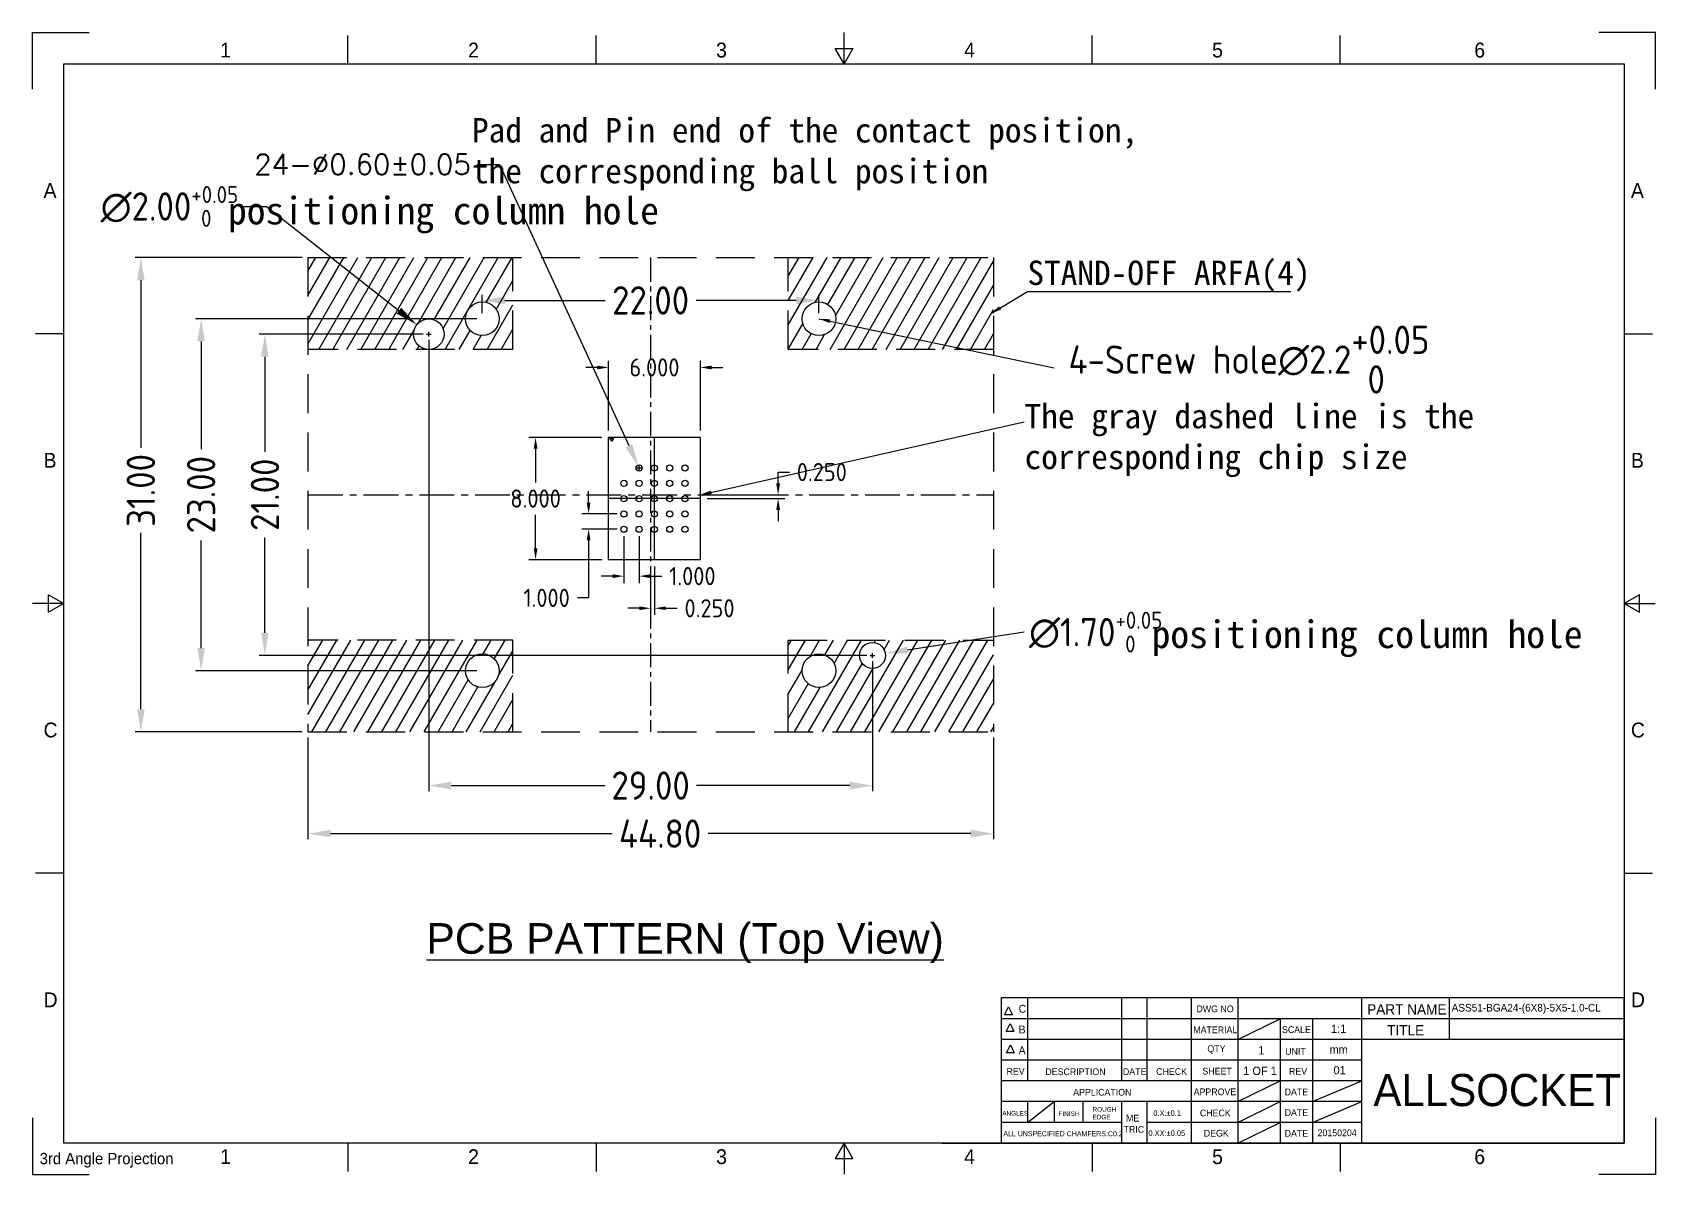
# Model space of a CAD drawing. Header units: millimetres. Extents: x 1517 to 1623, y -1290 to -1215.
import ezdxf

# ---------------------------------------------------------------- set-up
doc = ezdxf.new("R2010")
doc.units = ezdxf.units.MM
doc.header["$PDSIZE"] = -1
doc.linetypes.add('CENTER', pattern=[10.16, 6.35, -1.27, 1.27, -1.27])
doc.linetypes.add('HIDDEN', pattern=[1.905, 1.27, -0.635])
for name, color, linetype in [('DIM', 3, 'Continuous'), ('TuKuang', 7, 'Continuous'), ('翻蓋底座', 121, 'Continuous')]:
    doc.layers.add(name, color=color, linetype=linetype)
doc.styles.add('1', font='romans.shx', dxfattribs={"height": 2.5})
doc.styles.add('1111', font='isocp.shx', dxfattribs={"bigfont": 'gbcbig.shx'})
doc.styles.add('2', font='romans.shx', dxfattribs={"bigfont": 'bigfont.shx'})
doc.styles.add('GB', font='', dxfattribs={"height": 4})
doc.styles.get("Standard").update_dxf_attribs({"font": ''})
doc.styles.get('GB').set_extended_font_data('KaiTi_GB2312')
doc.styles.get('Standard').set_extended_font_data('SimSun')
doc.dimstyles.new('1111', dxfattribs={"dimtxt": 2.5, "dimasz": 0.2, "dimexe": 0.6, "dimexo": 0.6, "dimtad": 0, "dimdec": 3, "dimzin": 1, "dimdsep": 46, "dimtxsty": '1111', "dimcen": 0.2, "dimclrd": 97, "dimclre": 97, "dimclrt": 3, "dimazin": 0, "dimtfac": 1, "dimtdec": 3, "dimtofl": 0, "dimtmove": 0, "dimatfit": 3, "dimfxl": 1, "dimlwd": 5, "dimlwe": 5, "dimarcsym": 0})
doc.dimstyles.new('1111$0', dxfattribs={"dimtxt": 2.5, "dimasz": 2.5, "dimexe": 0.6, "dimexo": 0.6, "dimtad": 0, "dimdec": 3, "dimzin": 1, "dimdsep": 46, "dimtxsty": '1111', "dimcen": 0.2, "dimclrd": 97, "dimclre": 97, "dimclrt": 3, "dimazin": 0, "dimtfac": 1, "dimtdec": 3, "dimtofl": 0, "dimtmove": 0, "dimatfit": 3, "dimfxl": 1, "dimlwd": 5, "dimlwe": 5, "dimarcsym": 0})
doc.dimstyles.get("Standard").update_dxf_attribs({"dimtxt": 3.5, "dimasz": 3.5, "dimexe": 0.18, "dimexo": 0.0625, "dimgap": 0.09, "dimtad": 1, "dimdsep": 46, "dimtxsty": 'Standard', "dimcen": 0.09, "dimadec": 0, "dimazin": 0, "dimtol": 1, "dimtp": 0.01, "dimtm": 0.01, "dimtfac": 1, "dimtofl": 0, "dimtmove": 0, "dimatfit": 3, "dimfxl": 1, "dimtolj": 1, "dimarcsym": 0})

# ---------------------------------------------------------------- blocks, each defined once
blk = doc.blocks.new('asdf456')
at = {"color": 8}
for p, q in [((1449.22, 152.96), (1448.09, 154.93)), ((1448.09, 154.93), (1450.34, 154.93)), ((1450.34, 154.93), (1449.22, 152.96)), ((1348.08, 83.25), (1348.08, 85.49)), ((1348.08, 85.49), (1350.05, 84.37)), ((1550.36, 85.49), (1548.39, 84.37)), ((1550.36, 83.25), (1550.36, 85.49)), ((1350.05, 84.37), (1348.08, 83.25)), ((1548.39, 84.37), (1550.36, 83.25)), ((1449.22, 15.77), (1448.09, 13.81)), ((1450.34, 13.81), (1449.22, 15.77)), ((1448.09, 13.81), (1450.34, 13.81))]:
    blk.add_line(p, q, dxfattribs=at)
at = {"layer": 'TuKuang', "color": 8}
for p, q in [((1449.22, 152.96), (1449.22, 156.94)), ((1386.16, 152.96), (1386.16, 156.57)), ((1417.69, 152.96), (1417.69, 156.57)), ((1480.75, 152.96), (1480.75, 156.57)), ((1512.28, 152.96), (1512.28, 156.57)), ((1350.05, 15.77), (1350.05, 152.96)), ((1350.05, 152.96), (1548.39, 152.96)), ((1548.39, 152.96), (1548.39, 15.77)), ((1350.05, 118.67), (1346.44, 118.67)), ((1548.39, 118.67), (1552, 118.67)), ((1350.05, 84.37), (1346.07, 84.37)), ((1548.39, 84.37), (1552.36, 84.37)), ((1350.05, 50.07), (1346.44, 50.07)), ((1548.39, 50.07), (1552, 50.07)), ((1548.39, 15.77), (1350.05, 15.77)), ((1386.16, 15.77), (1386.16, 12.16)), ((1417.69, 15.77), (1417.69, 12.16)), ((1449.22, 15.77), (1449.22, 11.8)), ((1480.75, 15.77), (1480.75, 12.16)), ((1512.28, 15.77), (1512.28, 12.16))]:
    blk.add_line(p, q, dxfattribs=at)
for points in [[(1346.05, 149.74), (1346.05, 156.96), (1353.27, 156.96)], [(1552.39, 149.74), (1552.39, 156.96), (1545.17, 156.96)], [(1346.05, 18.99), (1346.05, 11.77), (1353.27, 11.77)], [(1552.39, 18.99), (1552.39, 11.77), (1545.17, 11.77)]]:
    blk.add_lwpolyline(points, dxfattribs=at)
at = {"color": 8, "char_height": 1.8844, "attachment_point": 1, "style": '1'}
for s, insert, width in [('{\\f@Gulim|b0|i0|c0|p34;1}', (1369.9, 155.67), 8.3008), ('{\\f@Gulim|b0|i0|c134|p34;2}', (1401.43, 155.67), 8.3008), ('{\\f@Gulim|b0|i0|c134|p34;3}', (1432.96, 155.67), 8.3008), ('{\\f@Gulim|b0|i0|c134|p34;4}', (1464.49, 155.67), 8.3008), ('{\\f@Gulim|b0|i0|c134|p34;5}', (1496.02, 155.67), 8.3008), ('{\\f@Gulim|b0|i0|c134|p34;6}', (1529.35, 155.67), 8.3008), ('{\\f@Gulim|b0|i0|c134|p34;A}', (1347.46, 137.82), 9.0416), ('{\\f@Gulim|b0|i0|c134|p34;A}', (1549.26, 137.82), 9.0416), ('{\\f@Gulim|b0|i0|c134|p34;B}', (1347.46, 103.52), 9.0416), ('{\\f@Gulim|b0|i0|c134|p34;B}', (1549.26, 103.52), 9.0416), ('{\\f@Gulim|b0|i0|c134|p34;C}', (1347.46, 69.23), 9.0416), ('{\\f@Gulim|b0|i0|c134|p34;C}', (1549.26, 69.23), 9.0416), ('{\\f@Gulim|b0|i0|c134|p34;D}', (1347.46, 34.93), 9.0416), ('{\\f@Gulim|b0|i0|c134|p34;D}', (1549.26, 34.93), 9.0416), ('{\\f@Gulim|b0|i0|c0|p34;1}', (1369.9, 14.99), 8.3008), ('{\\f@Gulim|b0|i0|c134|p34;2}', (1401.43, 14.99), 8.3008), ('{\\f@Gulim|b0|i0|c134|p34;3}', (1432.96, 14.99), 8.3008), ('{\\f@Gulim|b0|i0|c134|p34;4}', (1464.49, 14.99), 8.3008), ('{\\f@Gulim|b0|i0|c134|p34;5}', (1496.02, 14.99), 8.3008), ('{\\f@Gulim|b0|i0|c134|p34;6}', (1529.35, 14.99), 8.3008)]:
    blk.add_mtext(s, dxfattribs=dict(at, insert=insert, width=width))
at = {"layer": 'TuKuang', "color": 8, "lineweight": 9, "insert": (1346.96, 14.53), "char_height": 1.4441, "width": 18.5479, "attachment_point": 1}
blk.add_mtext('{\\f@Gulim|b0|i0|c0|p34;\\C8;3rd Angle Projection}', dxfattribs=at)
blk = doc.blocks.new('*D8')
at = {"layer": 'DEFPOINTS', "color": 0, "transparency": 16777216}
for p in [(1534.7, -1229.99), (1523.78, -1260.99), (1534.7, -1260.99)]:
    blk.add_point(p, dxfattribs=at)
at = {"layer": 'DIM', "color": 97, "lineweight": 5, "transparency": 16777216}
for p, q in [((1534.33, -1229.99), (1523.41, -1229.99)), ((1523.78, -1231.47), (1523.78, -1242.43)), ((1523.78, -1259.51), (1523.78, -1247.98)), ((1534.33, -1260.99), (1523.41, -1260.99))]:
    blk.add_line(p, q, dxfattribs=at)
at = {"layer": 'DIM', "color": 97, "transparency": 16777216}
for points in [[(1523.54, -1231.47), (1524.03, -1231.47), (1523.78, -1229.99)], [(1523.54, -1259.51), (1524.03, -1259.51), (1523.78, -1260.99)]]:
    blk.add_solid(points, dxfattribs=at)
at = {"layer": 'DIM', "color": 3, "transparency": 16777216, "insert": (1523.78, -1245.21), "char_height": 1.85, "attachment_point": 5, "rotation": 90, "style": '1111'}
blk.add_mtext('31.00', dxfattribs=at)
blk = doc.blocks.new('*D2')
at = {"layer": 'DEFPOINTS', "color": 0, "transparency": 16777216}
for p in [(1556.3, -1243.63), (1556.4, -1243.86)]:
    blk.add_point(p, dxfattribs=at)
at = {"layer": 'DIM', "color": 97, "lineweight": 5, "transparency": 16777216}
for p, q in [((1545.74, -1223.9), (1547.22, -1223.9)), ((1547.22, -1223.9), (1555.68, -1242.28)), ((1556.2, -1243.74), (1556.5, -1243.74)), ((1556.35, -1243.89), (1556.35, -1243.59))]:
    blk.add_line(p, q, dxfattribs=at)
at = {"layer": 'DIM', "color": 97, "transparency": 16777216}
blk.add_solid([(1555.9, -1242.18), (1555.46, -1242.39), (1556.3, -1243.63)], dxfattribs=at)
at = {"layer": 'DIM', "color": 3, "transparency": 16777216, "insert": (1538.27, -1223.9), "char_height": 1.332, "attachment_point": 5, "style": '1111'}
blk.add_mtext('{\\Ftxt.shx|c0;24-%%c0.60%%p0.05}', dxfattribs=at)
blk = doc.blocks.new('*D3')
at = {"layer": 'DEFPOINTS', "color": 0, "transparency": 16777216}
for p in [(1542.6, -1234.99), (1571.6, -1255.99), (1571.6, -1264.5)]:
    blk.add_point(p, dxfattribs=at)
at = {"layer": 'DIM', "color": 97, "lineweight": 5, "transparency": 16777216}
for p, q in [((1542.6, -1235.36), (1542.6, -1264.87)), ((1571.6, -1256.36), (1571.6, -1264.87)), ((1544.08, -1264.5), (1554.11, -1264.5)), ((1570.12, -1264.5), (1560.09, -1264.5))]:
    blk.add_line(p, q, dxfattribs=at)
at = {"layer": 'DIM', "color": 97, "transparency": 16777216}
for points in [[(1544.08, -1264.25), (1544.08, -1264.75), (1542.6, -1264.5)], [(1570.12, -1264.25), (1570.12, -1264.75), (1571.6, -1264.5)]]:
    blk.add_solid(points, dxfattribs=at)
at = {"layer": 'DIM', "color": 3, "transparency": 16777216, "insert": (1557.1, -1264.5), "char_height": 1.85, "attachment_point": 5, "style": '1111'}
blk.add_mtext('29.00', dxfattribs=at)
blk = doc.blocks.new('*D4')
at = {"layer": 'DEFPOINTS', "color": 0, "transparency": 16777216}
for p in [(1542.6, -1234.99), (1531.89, -1255.99), (1571.6, -1255.99)]:
    blk.add_point(p, dxfattribs=at)
at = {"layer": 'DIM', "color": 97, "lineweight": 5, "transparency": 16777216}
for p, q in [((1542.23, -1234.99), (1531.52, -1234.99)), ((1531.89, -1236.47), (1531.89, -1242.69)), ((1531.89, -1254.51), (1531.89, -1248.29)), ((1571.23, -1255.99), (1531.52, -1255.99))]:
    blk.add_line(p, q, dxfattribs=at)
at = {"layer": 'DIM', "color": 97, "transparency": 16777216}
for points in [[(1531.64, -1236.47), (1532.13, -1236.47), (1531.89, -1234.99)], [(1531.64, -1254.51), (1532.13, -1254.51), (1531.89, -1255.99)]]:
    blk.add_solid(points, dxfattribs=at)
at = {"layer": 'DIM', "color": 3, "transparency": 16777216, "insert": (1531.89, -1245.49), "char_height": 1.85, "attachment_point": 5, "rotation": 90, "style": '1111'}
blk.add_mtext('21.00', dxfattribs=at)
blk = doc.blocks.new('*D5')
at = {"layer": 'DEFPOINTS', "color": 0, "transparency": 16777216}
for p in [(1534.7, -1260.99), (1579.5, -1260.99), (1579.5, -1267.64)]:
    blk.add_point(p, dxfattribs=at)
at = {"layer": 'DIM', "color": 97, "lineweight": 5, "transparency": 16777216}
for p, q in [((1534.7, -1261.36), (1534.7, -1268.01)), ((1579.5, -1261.36), (1579.5, -1268.01)), ((1536.18, -1267.64), (1554.58, -1267.64)), ((1578.02, -1267.64), (1560.87, -1267.64))]:
    blk.add_line(p, q, dxfattribs=at)
at = {"layer": 'DIM', "color": 97, "transparency": 16777216}
for points in [[(1536.18, -1267.39), (1536.18, -1267.89), (1534.7, -1267.64)], [(1578.02, -1267.39), (1578.02, -1267.89), (1579.5, -1267.64)]]:
    blk.add_solid(points, dxfattribs=at)
at = {"layer": 'DIM', "color": 3, "transparency": 16777216, "insert": (1557.72, -1267.64), "char_height": 1.85, "attachment_point": 5, "style": '1111'}
blk.add_mtext('44.80', dxfattribs=at)
blk = doc.blocks.new('*D6')
at = {"layer": 'DEFPOINTS', "color": 0, "transparency": 16777216}
for p in [(1568.1, -1232.79), (1546.1, -1233.99), (1568.1, -1233.99)]:
    blk.add_point(p, dxfattribs=at)
at = {"layer": 'DIM', "color": 97, "lineweight": 5, "transparency": 16777216}
for p, q in [((1546.1, -1233.62), (1546.1, -1232.42)), ((1568.1, -1233.62), (1568.1, -1232.42)), ((1547.58, -1232.79), (1554.12, -1232.79)), ((1566.62, -1232.79), (1560.08, -1232.79))]:
    blk.add_line(p, q, dxfattribs=at)
at = {"layer": 'DIM', "color": 97, "transparency": 16777216}
for points in [[(1547.58, -1232.54), (1547.58, -1233.04), (1546.1, -1232.79)], [(1566.62, -1232.54), (1566.62, -1233.04), (1568.1, -1232.79)]]:
    blk.add_solid(points, dxfattribs=at)
at = {"layer": 'DIM', "color": 3, "transparency": 16777216, "insert": (1557.1, -1232.79), "char_height": 1.85, "attachment_point": 5, "style": '1111'}
blk.add_mtext('22.00', dxfattribs=at)
blk = doc.blocks.new('*D7')
at = {"layer": 'DEFPOINTS', "color": 0, "transparency": 16777216}
for p in [(1546.1, -1233.99), (1527.72, -1256.99), (1546.1, -1256.99)]:
    blk.add_point(p, dxfattribs=at)
at = {"layer": 'DIM', "color": 97, "lineweight": 5, "transparency": 16777216}
for p, q in [((1545.73, -1233.99), (1527.35, -1233.99)), ((1527.72, -1235.47), (1527.72, -1242.51)), ((1527.72, -1255.51), (1527.72, -1248.48)), ((1545.73, -1256.99), (1527.35, -1256.99))]:
    blk.add_line(p, q, dxfattribs=at)
at = {"layer": 'DIM', "color": 97, "transparency": 16777216}
for points in [[(1527.47, -1235.47), (1527.97, -1235.47), (1527.72, -1233.99)], [(1527.47, -1255.51), (1527.97, -1255.51), (1527.72, -1256.99)]]:
    blk.add_solid(points, dxfattribs=at)
at = {"layer": 'DIM', "color": 3, "transparency": 16777216, "insert": (1527.72, -1245.49), "char_height": 1.85, "attachment_point": 5, "rotation": 90, "style": '1111'}
blk.add_mtext('23.00', dxfattribs=at)
blk = doc.blocks.new('*D9')
at = {"layer": 'DEFPOINTS', "color": 0, "transparency": 16777216}
for p in [(1572.44, -1255.86), (1570.76, -1256.12)]:
    blk.add_point(p, dxfattribs=at)
at = {"layer": 'DIM', "color": 97, "lineweight": 5, "transparency": 16777216}
for p, q in [((1581.52, -1254.47), (1573.9, -1255.64)), ((1571.45, -1255.99), (1571.75, -1255.99)), ((1571.6, -1256.14), (1571.6, -1255.84))]:
    blk.add_line(p, q, dxfattribs=at)
at = {"layer": 'DIM', "color": 97, "transparency": 16777216}
blk.add_solid([(1573.87, -1255.4), (1573.94, -1255.88), (1572.44, -1255.86)], dxfattribs=at)
at = {"layer": 'DIM', "color": 3, "transparency": 16777216, "insert": (1586.19, -1254.47), "char_height": 1.85, "attachment_point": 5, "style": '1111'}
blk.add_mtext('\\A1;∅1.70{\\H1.110000;\\S+0.05^  0;}', dxfattribs=at)
blk = doc.blocks.new('*D10')
at = {"layer": 'DEFPOINTS', "color": 0, "transparency": 16777216}
for p in [(1541.81, -1234.37), (1543.39, -1235.61)]:
    blk.add_point(p, dxfattribs=at)
at = {"layer": 'DIM', "color": 97, "lineweight": 5, "transparency": 16777216}
for p, q in [((1530.51, -1226.65), (1531.99, -1226.65)), ((1531.99, -1226.65), (1540.65, -1233.46)), ((1542.45, -1234.99), (1542.75, -1234.99)), ((1542.6, -1235.14), (1542.6, -1234.84))]:
    blk.add_line(p, q, dxfattribs=at)
at = {"layer": 'DIM', "color": 97, "transparency": 16777216}
blk.add_solid([(1540.8, -1233.27), (1540.5, -1233.65), (1541.81, -1234.37)], dxfattribs=at)
at = {"layer": 'DIM', "color": 3, "transparency": 16777216, "insert": (1525.65, -1226.65), "char_height": 1.85, "attachment_point": 5, "style": '1111'}
blk.add_mtext('\\A1;∅2.00{\\H1.110000;\\S+0.05^  0;}', dxfattribs=at)
blk = doc.blocks.new('TRTRT')
at = {"color": 0}
for p, q in [((1466.61, -1340.76), (1466.61, -1346.76)), ((1474.61, -1340.76), (1466.61, -1340.76)), ((1470.61, -1340.76), (1470.61, -1346.76)), ((1474.61, -1340.76), (1474.61, -1346.76)), ((1474.61, -1343.76), (1466.61, -1343.76)), ((1474.61, -1346.76), (1466.61, -1346.76)), ((1466.69, -1346.67), (1466.69, -1346.43)), ((1466.69, -1346.43), (1466.85, -1346.55)), ((1466.85, -1346.55), (1466.69, -1346.67))]:
    blk.add_line(p, q, dxfattribs=at)
for centre in [(1468.61, -1341.76), (1469.61, -1341.76), (1470.61, -1341.76), (1471.61, -1341.76), (1472.61, -1341.76), (1468.61, -1342.76), (1469.61, -1342.76), (1470.61, -1342.76), (1471.61, -1342.76), (1472.61, -1342.76), (1468.61, -1343.76), (1469.61, -1343.76), (1470.61, -1343.76), (1471.61, -1343.76), (1472.61, -1343.76), (1468.61, -1344.76), (1469.61, -1344.76), (1470.61, -1344.76), (1471.61, -1344.76), (1472.61, -1344.76), (1469.61, -1345.76), (1470.61, -1345.76), (1471.61, -1345.76), (1472.61, -1345.76)]:
    blk.add_circle(centre, 0.2, dxfattribs=at)
blk = doc.blocks.new('*D13')
at = {"color": 97, "lineweight": 5, "transparency": 16777216}
for p, q in [((1554.35, -1241.3), (1554.35, -1236.73)), ((1560.35, -1241.3), (1560.35, -1236.73)), ((1553.61, -1237.17), (1552.87, -1237.17)), ((1561.09, -1237.17), (1561.83, -1237.17))]:
    blk.add_line(p, q, dxfattribs=at)
at = {"color": 97, "transparency": 16777216}
for points in [[(1553.61, -1237.05), (1553.61, -1237.3), (1554.35, -1237.17)], [(1561.09, -1237.05), (1561.09, -1237.3), (1560.35, -1237.17)]]:
    blk.add_solid(points, dxfattribs=at)
at = {"layer": 'DEFPOINTS', "color": 0, "transparency": 16777216}
for p in [(1560.35, -1237.17), (1554.35, -1241.74), (1560.35, -1241.74)]:
    blk.add_point(p, dxfattribs=at)
at = {"color": 3, "transparency": 16777216, "insert": (1557.35, -1237.17), "char_height": 1.184, "attachment_point": 5, "style": '1111'}
blk.add_mtext('6.000', dxfattribs=at)
blk = doc.blocks.new('*D14')
at = {"color": 97, "lineweight": 5, "transparency": 16777216}
for p, q in [((1553.91, -1241.74), (1549.14, -1241.74)), ((1549.58, -1242.48), (1549.58, -1244.69)), ((1549.58, -1249), (1549.58, -1246.8)), ((1553.91, -1249.74), (1549.14, -1249.74))]:
    blk.add_line(p, q, dxfattribs=at)
at = {"color": 97, "transparency": 16777216}
for points in [[(1549.46, -1242.48), (1549.7, -1242.48), (1549.58, -1241.74)], [(1549.46, -1249), (1549.7, -1249), (1549.58, -1249.74)]]:
    blk.add_solid(points, dxfattribs=at)
at = {"layer": 'DEFPOINTS', "color": 0, "transparency": 16777216}
for p in [(1554.35, -1241.74), (1549.58, -1249.74), (1554.35, -1249.74)]:
    blk.add_point(p, dxfattribs=at)
at = {"color": 3, "transparency": 16777216, "insert": (1549.58, -1245.74), "char_height": 1.184, "attachment_point": 5, "style": '1111'}
blk.add_mtext('8.000', dxfattribs=at)
blk = doc.blocks.new('*D15')
at = {"color": 97, "lineweight": 5, "transparency": 16777216}
for p, q in [((1557.1, -1250.19), (1557.1, -1253.35)), ((1557.35, -1250.19), (1557.35, -1253.35)), ((1556.36, -1252.91), (1555.62, -1252.91)), ((1558.09, -1252.91), (1558.83, -1252.91))]:
    blk.add_line(p, q, dxfattribs=at)
at = {"color": 97, "transparency": 16777216}
for points in [[(1556.36, -1252.79), (1556.36, -1253.03), (1557.1, -1252.91)], [(1558.09, -1252.79), (1558.09, -1253.03), (1557.35, -1252.91)]]:
    blk.add_solid(points, dxfattribs=at)
at = {"layer": 'DEFPOINTS', "color": 0, "transparency": 16777216}
for p in [(1557.1, -1249.74), (1557.35, -1249.74), (1557.35, -1252.91)]:
    blk.add_point(p, dxfattribs=at)
at = {"color": 3, "transparency": 16777216, "insert": (1560.95, -1252.91), "char_height": 1.184, "attachment_point": 5, "style": '1111'}
blk.add_mtext('0.250', dxfattribs=at)
blk = doc.blocks.new('*D16')
at = {"color": 97, "lineweight": 5, "transparency": 16777216}
for p, q in [((1565.43, -1244.75), (1565.43, -1244.01)), ((1565.43, -1244.01), (1566.17, -1244.01)), ((1560.79, -1245.49), (1565.88, -1245.49)), ((1560.79, -1245.74), (1565.88, -1245.74)), ((1565.43, -1246.48), (1565.43, -1247.22))]:
    blk.add_line(p, q, dxfattribs=at)
at = {"color": 97, "transparency": 16777216}
for points in [[(1565.31, -1244.75), (1565.56, -1244.75), (1565.43, -1245.49)], [(1565.31, -1246.48), (1565.56, -1246.48), (1565.43, -1245.74)]]:
    blk.add_solid(points, dxfattribs=at)
at = {"layer": 'DEFPOINTS', "color": 0, "transparency": 16777216}
for p in [(1560.35, -1245.49), (1560.35, -1245.74), (1565.43, -1245.49)]:
    blk.add_point(p, dxfattribs=at)
at = {"color": 3, "transparency": 16777216, "insert": (1568.29, -1244.01), "char_height": 1.184, "attachment_point": 5, "style": '1111'}
blk.add_mtext('0.250', dxfattribs=at)
blk = doc.blocks.new('*D11')
at = {"color": 97, "lineweight": 5, "transparency": 16777216}
for p, q in [((1553.05, -1246), (1553.05, -1245.26)), ((1554.91, -1246.74), (1552.6, -1246.74)), ((1554.91, -1247.74), (1552.6, -1247.74)), ((1553.05, -1248.48), (1553.05, -1252.23)), ((1553.05, -1252.23), (1552.31, -1252.23))]:
    blk.add_line(p, q, dxfattribs=at)
at = {"color": 97, "transparency": 16777216}
for points in [[(1552.92, -1246), (1553.17, -1246), (1553.05, -1246.74)], [(1552.92, -1248.48), (1553.17, -1248.48), (1553.05, -1247.74)]]:
    blk.add_solid(points, dxfattribs=at)
at = {"layer": 'DEFPOINTS', "color": 0, "transparency": 16777216}
for p in [(1553.05, -1246.74), (1555.35, -1246.74), (1555.35, -1247.74)]:
    blk.add_point(p, dxfattribs=at)
at = {"color": 3, "transparency": 16777216, "insert": (1550.3, -1252.23), "char_height": 1.184, "attachment_point": 5, "style": '1111'}
blk.add_mtext('1.000', dxfattribs=at)
blk = doc.blocks.new('*D12')
at = {"color": 97, "lineweight": 5, "transparency": 16777216}
for p, q in [((1555.35, -1248.19), (1555.35, -1251.26)), ((1556.35, -1248.19), (1556.35, -1251.26)), ((1554.61, -1250.81), (1553.87, -1250.81)), ((1557.09, -1250.81), (1557.83, -1250.81))]:
    blk.add_line(p, q, dxfattribs=at)
at = {"color": 97, "transparency": 16777216}
for points in [[(1554.61, -1250.69), (1554.61, -1250.94), (1555.35, -1250.81)], [(1557.09, -1250.69), (1557.09, -1250.94), (1556.35, -1250.81)]]:
    blk.add_solid(points, dxfattribs=at)
at = {"layer": 'DEFPOINTS', "color": 0, "transparency": 16777216}
for p in [(1555.35, -1247.74), (1556.35, -1247.74), (1556.35, -1250.81)]:
    blk.add_point(p, dxfattribs=at)
at = {"color": 3, "transparency": 16777216, "insert": (1559.83, -1250.81), "char_height": 1.184, "attachment_point": 5, "style": '1111'}
blk.add_mtext('1.000', dxfattribs=at)

msp = doc.modelspace()

# ---------------------------------------------------------------- hatches: boundary and pattern name
h = msp.add_hatch()
h.set_pattern_fill('ANSI31', color=0, scale=0.25, angle=15, style=0)
h.set_pattern_definition([(60, (742.273, -1211.1673), (-0.6874077, 0.396875), [])])
edge = h.paths.add_edge_path(flags=16)
edge.add_arc((1546.0998, -1233.9926), 1.1, 0, 360)
edge = h.paths.add_edge_path(flags=16)
edge.add_arc((1542.5998, -1234.9926), 0.975, 0, 360)
h.paths.add_polyline_path([(1534.6998, -1229.9926), (1548.0998, -1229.9926), (1548.0998, -1235.9926), (1534.6998, -1235.9926)])
h = msp.add_hatch()
h.set_pattern_fill('ANSI31', color=256, scale=0.25, angle=15, style=0)
h.set_pattern_definition([(60, (732.1709, -1186.5349), (-0.6874077, 0.396875), [])])
edge = h.paths.add_edge_path(flags=16)
edge.add_arc((1568.0998, -1233.9926), 1.1, 0, 360)
h.paths.add_polyline_path([(1579.4998, -1235.9926), (1566.0998, -1235.9926), (1566.0998, -1229.9926), (1579.4998, -1229.9926)])
h = msp.add_hatch()
h.set_pattern_fill('ANSI31', color=256, scale=0.25, angle=15, style=0)
h.set_pattern_definition([(60, (737.5002, -1294.438), (-0.6874077, 0.396875), [])])
edge = h.paths.add_edge_path(flags=16)
edge.add_arc((1546.0998, -1256.9926), 1.1, 0, 360)
h.paths.add_polyline_path([(1548.0998, -1260.9926), (1548.0998, -1254.9926), (1534.6998, -1254.9926), (1534.6998, -1260.9926)])
h = msp.add_hatch()
h.set_pattern_fill('ANSI31', color=256, scale=0.25, angle=15, style=0)
h.set_pattern_definition([(60, (685.4698, -1220.1313), (-0.68740766, 0.396875), [])])
edge = h.paths.add_edge_path(flags=16)
edge.add_arc((1571.5998, -1255.9926), 0.825, 0, 360)
edge = h.paths.add_edge_path(flags=16)
edge.add_arc((1568.0998, -1256.9926), 1.1, 0, 360)
h.paths.add_polyline_path([(1566.0998, -1260.9926), (1579.4998, -1260.9926), (1579.4998, -1254.9926), (1566.0998, -1254.9926)])

# ---------------------------------------------------------------- linework, layer by layer
at = {"linetype": 'HIDDEN', "ltscale": 2}
for p, q in [((1534.6998, -1229.9926), (1579.4998, -1229.9926)), ((1534.6998, -1229.9926), (1534.6998, -1260.9926)), ((1548.0998, -1235.9926), (1548.0998, -1229.9926)), ((1566.0998, -1235.9926), (1566.0998, -1229.9926)), ((1579.4998, -1229.9926), (1579.4998, -1260.9926)), ((1548.0998, -1235.9926), (1534.6998, -1235.9926)), ((1579.4998, -1235.9926), (1566.0998, -1235.9926)), ((1548.0998, -1254.9926), (1534.6998, -1254.9926)), ((1548.0998, -1260.9926), (1548.0998, -1254.9926)), ((1566.0998, -1260.9926), (1566.0998, -1254.9926)), ((1566.0998, -1254.9926), (1579.4998, -1254.9926)), ((1534.6998, -1260.9926), (1579.4998, -1260.9926))]:
    msp.add_line(p, q, dxfattribs=at)
at = {"color": 1, "linetype": 'CENTER', "ltscale": 0.248}
msp.add_line((1557.0998, -1229.9926), (1557.0998, -1260.9926), dxfattribs=at)
at = {"color": 1, "linetype": 'CENTER', "ltscale": 0.3584}
msp.add_line((1534.6998, -1245.4926), (1579.4998, -1245.4926), dxfattribs=at)
at = {"color": 8, "lineweight": 25, "ltscale": 10}
for p, q in [((1580.236, -1279.4827), (1580.4964, -1278.962)), ((1580.4964, -1278.962), (1580.7567, -1279.4827)), ((1580.329, -1280.5717), (1580.5894, -1280.051)), ((1580.5894, -1280.051), (1580.8497, -1280.5717)), ((1580.3512, -1281.9765), (1580.6115, -1281.4558)), ((1580.6115, -1281.4558), (1580.8719, -1281.9765))]:
    msp.add_line(p, q, dxfattribs=at)
at = {"color": 8}
for p, q in [((1581.7414, -1278.3834), (1581.7414, -1283.802)), ((1587.8723, -1278.3834), (1587.8723, -1283.802)), ((1589.534, -1278.3834), (1589.534, -1283.802)), ((1592.4217, -1278.3834), (1592.4217, -1287.8659)), ((1595.4759, -1278.3834), (1595.4759, -1287.8659)), ((1603.5863, -1287.8659), (1603.5863, -1278.3834)), ((1609.2953, -1278.3834), (1609.2953, -1281.0927)), ((1620.7255, -1279.738), (1580.0156, -1279.738)), ((1595.4759, -1281.0927), (1598.2386, -1279.738)), ((1598.2386, -1279.738), (1598.2386, -1287.8659)), ((1600.3564, -1279.738), (1600.3564, -1287.8659)), ((1592.4217, -1281.0927), (1580.0156, -1281.0927)), ((1620.7255, -1281.0927), (1592.4217, -1281.0927)), ((1603.5863, -1282.4473), (1580.0156, -1282.4473)), ((1603.5863, -1283.802), (1580.0156, -1283.802)), ((1595.4759, -1285.1566), (1598.2386, -1283.802)), ((1600.3564, -1285.1566), (1603.5863, -1283.802)), ((1603.5863, -1285.1566), (1580.0156, -1285.1566)), ((1581.7414, -1285.1566), (1581.7414, -1286.5112)), ((1581.7414, -1286.5112), (1583.4774, -1285.1566)), ((1583.4774, -1285.1566), (1583.4774, -1286.5112)), ((1585.3434, -1285.1566), (1585.3434, -1286.5112)), ((1587.8723, -1285.1566), (1587.8723, -1287.8659)), ((1589.534, -1285.1566), (1589.534, -1287.8659)), ((1595.4759, -1286.5112), (1598.2386, -1285.1566)), ((1600.3564, -1286.5112), (1603.5863, -1285.1566)), ((1587.8723, -1286.5112), (1580.0156, -1286.5112)), ((1603.5863, -1286.5112), (1589.534, -1286.5112)), ((1595.4759, -1287.8659), (1598.2386, -1286.5112))]:
    msp.add_line(p, q, dxfattribs=at)
msp.add_lwpolyline([(1620.7255, -1287.8659), (1620.7255, -1278.3834), (1580.0156, -1278.3834), (1580.0156, -1287.8659)], close=True, dxfattribs=at)
at = {"color": 8, "lineweight": 25, "ltscale": 10}
for points in [[(1580.7567, -1279.4827), (1580.236, -1279.4827)], [(1580.8497, -1280.5717), (1580.329, -1280.5717)], [(1580.8719, -1281.9765), (1580.3512, -1281.9765)]]:
    msp.add_lwpolyline(points, dxfattribs=at)
at = {"color": 1}
for centre, radius in [((1542.5998, -1234.9926), 1), ((1571.5998, -1255.9926), 0.85)]:
    msp.add_circle(centre, radius, dxfattribs=at)
at = {"layer": 'TuKuang', "color": 8}
msp.add_lwpolyline([(1576.1472, -1287.8659), (1620.0114, -1287.8659)], dxfattribs=at)
at = {"layer": '翻蓋底座', "color": 3, "linetype": 'Continuous'}
for centre in [(1546.0998, -1233.9926), (1568.0998, -1233.9926), (1546.0998, -1256.9926), (1568.0998, -1256.9926)]:
    msp.add_circle(centre, 1.1, dxfattribs=at)

# ---------------------------------------------------------------- block references
at = {"xscale": 0.5141226318764893, "yscale": 0.5141226318764893, "zscale": 0.5141226318764893}
msp.add_blockref('asdf456', (824.6633, -1295.9755), dxfattribs=at)
at = {"color": 0, "rotation": 270}
msp.add_blockref('TRTRT', (2901.1097, 224.8642), dxfattribs=at)

# ---------------------------------------------------------------- texts
at = {"color": 3}
for p in [(1529.4803, -1227.8208), (1589.8479, -1255.5114)]:
    msp.add_text('positioning column hole', height=1.8, dxfattribs=at).set_placement(p)
at = {"color": 3, "char_height": 1.6, "attachment_point": 1}
for s, insert in [('Pad and Pin end of the contact position, \\Pthe corresponding ball position', (1545.4232, -1220.8678)), ('STAND-OFF ARFA(4)', (1581.7266, -1230.1859)), ('The gray dashed line is the \\Pcorresponding chip size', (1581.5401, -1239.55))]:
    msp.add_mtext(s, dxfattribs=dict(at, insert=insert))
at = {"lineweight": 9, "insert": (1542.44, -1273.4927), "char_height": 1.9992, "attachment_point": 1}
msp.add_mtext('{\\fArial|b0|i0|c0|p34;\\LPCB PATTERN (Top View)}', dxfattribs=at)
at = {"color": 8, "lineweight": 25, "ltscale": 10, "char_height": 0.515699, "width": 0.665122, "attachment_point": 1, "style": '2'}
for s, insert in [('{\\f@Gulim|b0|i0|c134|p34;C}', (1581.1533, -1278.8303)), ('{\\f@Gulim|b0|i0|c134|p34;B}', (1581.1533, -1280.1849)), ('{\\f@Gulim|b0|i0|c134|p34;A}', (1581.1533, -1281.5396))]:
    msp.add_mtext(s, dxfattribs=dict(at, insert=insert))
at = {"color": 0, "insert": (1609.4582, -1278.7692), "char_height": 0.5, "width": 11.920987, "attachment_point": 1}
msp.add_mtext('{\\fGulim|b0|i0|c0|p34;\\C8;ASS51-BGA24-(6X8)\\fGulim|b0|i0|c134|p34;-5X5\\fGulim|b0|i0|c0|p34;-1.0-CL}', dxfattribs=at)
at = {"color": 0, "insert": (1604.3401, -1283.3499), "char_height": 2.1, "attachment_point": 1}
msp.add_mtext_dynamic_manual_height_columns('{\\fGulim|b0|i0|c134|p34;ALLSOCKET}', width=15.217019, gutter_width=15, heights=[0], dxfattribs=at)
at = {"layer": 'DIM', "color": 3, "insert": (1596.2085, -1236.6591), "char_height": 1.85, "attachment_point": 5, "style": '1111'}
msp.add_mtext('\\A1;4-Screw hole∅2.2\\S+0.05^  0;', dxfattribs=at)
at = {"layer": 'DIM', "color": 8, "linetype": 'ByBlock', "lineweight": 25, "attachment_point": 7, "style": 'GB'}
for s, insert, char_height, width in [('{\\f@Gulim|b0|i0|c134|p34;DWG NO}', (1592.777, -1279.3201), 0.440097, 3.677455), ('{\\f@Gulim|b0|i0|c134|p34;PART NAME}', (1603.9328, -1279.4688), 0.679162, 5.461492), ('{\\f@Gulim|b0|i0|c134|p34;MATERIAL}', (1592.5709, -1280.6842), 0.440097, 1.542391), ('{\\f@Gulim|b0|i0|c134|p34;SCALE}', (1598.3666, -1280.6747), 0.440097, 1.542391), ('{\\f@Gulim|b0|i0|c134|p34;1:1}', (1601.566, -1280.6747), 0.550121, 1.325879), ('{\\f@Gulim|b0|i0|c134|p34;TITLE}', (1605.2373, -1280.8321), 0.679162, 3.025501), ('{\\f@Gulim|b0|i0|c134|p34;  QTY}', (1593.1706, -1282.0364), 0.440097, 1.542391), ('{\\f@Gulim|b0|i0|c134|p34;1}', (1596.8157, -1282.0737), 0.550121, 0.960249), ('{\\f@Gulim|b0|i0|c134|p34;UNIT}', (1598.5741, -1282.1006), 0.440097, 1.542391), ('{\\f@Gulim|b0|i0|c134|p34;mm}', (1601.4731, -1282.0294), 0.550121, 1.325879), ('{\\f@Gulim|b0|i0|c134|p34;REV}', (1580.3635, -1283.3935), 0.440097, 1.542391), ('{\\f@Gulim|b0|i0|c134|p34;DESCRIPTION}', (1582.9025, -1283.4296), 0.440097, 1.542391), ('{\\f@Gulim|b0|i0|c134|p34;DATE}', (1587.9696, -1283.4164), 0.440097, 1.542391), ('{\\f@Gulim|b0|i0|c134|p34;CHECK}', (1590.1425, -1283.4164), 0.440097, 1.542391), ('{\\f@Gulim|b0|i0|c134|p34;SHEET}', (1593.1651, -1283.3911), 0.440097, 1.542391), ('{\\f@Gulim|b0|i0|c134|p34;1 OF 1}', (1595.8327, -1283.4284), 0.550121, 2.580993), ('{\\f@Gulim|b0|i0|c134|p34;REV}', (1598.8232, -1283.3935), 0.440097, 1.542391), ('{\\f@Gulim|b0|i0|c134|p34;01}', (1601.7353, -1283.384), 0.550121, 1.325879), ('{\\f@Gulim|b0|i0|c134|p34;APPLICATION}', (1584.7178, -1284.7694), 0.440097, 1.542391), ('{\\f@Gulim|b0|i0|c134|p34;APPROVE}', (1592.5953, -1284.7421), 0.440097, 1.542391), ('{\\f@Gulim|b0|i0|c134|p34;DATE}', (1598.5419, -1284.7421), 0.440097, 1.542391), ('{\\f@Gulim|b0|i0|c134|p34;ROUGH \\PEDGE}', (1585.984, -1286.3206), 0.301026, 1.216884), ('{\\f@Gulim|b0|i0|c134|p34;0.X:%%P0.1}', (1589.9573, -1286.1011), 0.371332, 2.499507), ('{\\f@Gulim|b0|i0|c134|p34;CHECK}', (1593.0006, -1286.1257), 0.440097, 1.542391), ('{\\f@Gulim|b0|i0|c134|p34;DATE}', (1598.5419, -1286.0968), 0.440097, 1.542391), ('{\\f@Gulim|b0|i0|c134|p34; ME\\PTRIC}', (1588.013, -1287.1965), 0.440097, 1.542391), ('{\\f@Gulim|b0|i0|c134|p34;0.XX:%%P0.05}', (1589.6372, -1287.413), 0.371332, 2.786139), ('{\\f@Gulim|b0|i0|c134|p34;DEGK}', (1593.253, -1287.4482), 0.440097, 1.542391), ('{\\f@Gulim|b0|i0|c134|p34;DATE}', (1598.5419, -1287.4514), 0.440097, 1.542391), ('{\\f@Gulim|b0|i0|c134|p34;20150204}', (1600.6895, -1287.4214), 0.440097, 1.276961)]:
    msp.add_mtext(s, dxfattribs=dict(at, insert=insert, char_height=char_height, width=width))
at = {"layer": 'DIM', "color": 8, "linetype": 'ByBlock', "lineweight": 9, "attachment_point": 7, "style": 'GB'}
for s, insert, char_height, width in [('{\\f@Gulim|b0|i0|c134|p34;ANGLES}', (1580.0857, -1286.0777), 0.301026, 1.631708), ('{\\f@Gulim|b0|i0|c134|p34;FINISH}', (1583.7579, -1286.0946), 0.301026, 1.407909), ('{\\f@Gulim|b0|i0|c134|p34;\\C8;ALL UNSPECIFIED CHAMFERS:C0.2}', (1580.1542, -1287.4235), 0.331129, 7.854367)]:
    msp.add_mtext(s, dxfattribs=dict(at, insert=insert, char_height=char_height, width=width))

# ---------------------------------------------------------------- dimensions: what is measured, and where the dimension line sits
at = {"color": 0}
for base, p1, p2, picture, middle in [((1560.3498, -1237.1729), (1554.3498, -1241.7426), (1560.3498, -1241.7426), '*D13', (1557.3498, -1237.1729)), ((1556.3498, -1250.8136), (1555.3498, -1247.7426), (1556.3498, -1247.7426), '*D12', (1559.832, -1250.8136)), ((1557.3498, -1252.9088), (1557.0998, -1249.7426), (1557.3498, -1249.7426), '*D15', (1560.9509, -1252.9088))]:
    dim = msp.add_linear_dim(base=base, p1=p1, p2=p2, dimstyle='Standard', override={"dimscale": 0.74, "dimtxt": 1.6, "dimasz": 1, "dimexe": 0.6, "dimexo": 0.6, "dimgap": 0.625, "dimtad": 0, "dimtih": 1, "dimtoh": 1, "dimdec": 3, "dimzin": 1, "dimtxsty": '1111', "dimcen": 0.2, "dimclrd": 97, "dimclre": 97, "dimclrt": 3, "dimadec": 2, "dimtol": 0, "dimtp": 0, "dimtm": 0, "dimtdec": 3, "dimtolj": 0, "dimlwd": 5, "dimlwe": 5}, dxfattribs=at)
    dim.commit()
    dim.dimension.update_dxf_attribs({"geometry": picture, "text_midpoint": middle})
for base, p1, p2, picture, middle in [((1549.5808, -1249.7426), (1554.3498, -1241.7426), (1554.3498, -1249.7426), '*D14', (1549.5808, -1245.7426)), ((1565.4324, -1245.4926), (1560.3498, -1245.7426), (1560.3498, -1245.4926), '*D16', (1568.2934, -1244.0126))]:
    dim = msp.add_linear_dim(base=base, p1=p1, p2=p2, angle=90, dimstyle='Standard', override={"dimscale": 0.74, "dimtxt": 1.6, "dimasz": 1, "dimexe": 0.6, "dimexo": 0.6, "dimgap": 0.625, "dimtad": 0, "dimtih": 1, "dimtoh": 1, "dimdec": 3, "dimzin": 1, "dimtxsty": '1111', "dimcen": 0.2, "dimclrd": 97, "dimclre": 97, "dimclrt": 3, "dimadec": 2, "dimtol": 0, "dimtp": 0, "dimtm": 0, "dimtdec": 3, "dimtolj": 0, "dimlwd": 5, "dimlwe": 5}, dxfattribs=at)
    dim.commit()
    dim.dimension.update_dxf_attribs({"geometry": picture, "text_midpoint": middle})
dim = msp.add_linear_dim(base=(1553.0461, -1246.7426), p1=(1555.3498, -1247.7426), p2=(1555.3498, -1246.7426), angle=90, dimstyle='Standard', override={"dimscale": 0.74, "dimtxt": 1.6, "dimasz": 1, "dimexe": 0.6, "dimexo": 0.6, "dimgap": 0.625, "dimtad": 0, "dimtih": 1, "dimtoh": 1, "dimdec": 3, "dimzin": 1, "dimtxsty": '1111', "dimcen": 0.2, "dimclrd": 97, "dimclre": 97, "dimclrt": 3, "dimadec": 2, "dimtol": 0, "dimtp": 0, "dimtm": 0, "dimtdec": 3, "dimtolj": 0, "dimlwd": 5, "dimlwe": 5}, dxfattribs=at)
dim.commit()
dim.dimension.update_dxf_attribs({"geometry": '*D11', "text_midpoint": (1550.304, -1252.2318), "dimtype": 128})
at = {"layer": 'DIM'}
dim = msp.add_diameter_dim_2p(p1=(1556.4021, -1243.8562), p2=(1556.2976, -1243.629), text='{\\Ftxt.shx|c0;24-%%c0.60%%p0.05}', dimstyle='1111', override={"dimscale": 0.74, "dimtxt": 1.8, "dimasz": 2, "dimexe": 0.49975, "dimexo": 0.49975, "dimgap": 0.49975, "dimtoh": 1, "dimdec": 2, "dimtdec": 2}, dxfattribs=at)
dim.commit()
dim.dimension.update_dxf_attribs({"geometry": '*D2', "text_midpoint": (1538.2702, -1223.9024), "dimtype": 131})
for p1, p2, picture, middle in [((1543.3859, -1235.6107), (1541.8138, -1234.3745), '*D10', (1525.6468, -1226.6475)), ((1570.7597, -1256.1214), (1572.44, -1255.8638), '*D9', (1581.5186, -1254.4725))]:
    dim = msp.add_diameter_dim_2p(p1=p1, p2=p2, dimstyle='1111', override={"dimscale": 0.74, "dimasz": 2, "dimexe": 0.49975, "dimexo": 0.49975, "dimgap": 0.49975, "dimtoh": 1, "dimdec": 2, "dimtol": 1, "dimtp": 0.05, "dimtfac": 0.6, "dimtolj": 1}, dxfattribs=at)
    dim.commit()
    dim.dimension.update_dxf_attribs({"geometry": picture, "text_midpoint": middle, "dimtype": 131})
for base, p1, p2, picture, middle in [((1523.7818, -1260.9926), (1534.6998, -1229.9926), (1534.6998, -1260.9926), '*D8', (1523.7818, -1245.205)), ((1531.888, -1255.9926), (1542.5998, -1234.9926), (1571.5998, -1255.9926), '*D4', (1531.888, -1245.4926))]:
    dim = msp.add_linear_dim(base=base, p1=p1, p2=p2, angle=90, dimstyle='1111$0', override={"dimscale": 0.74, "dimasz": 2, "dimexe": 0.49975, "dimexo": 0.49975, "dimgap": 0.49975, "dimtoh": 1, "dimdec": 2, "dimtdec": 2}, dxfattribs=at)
    dim.commit()
    dim.dimension.update_dxf_attribs({"geometry": picture, "text_midpoint": middle, "dimtype": 128})
at = {"layer": 'DIM', "color": 1}
dim = msp.add_linear_dim(base=(1568.0998, -1232.7902), p1=(1546.0998, -1233.9926), p2=(1568.0998, -1233.9926), dimstyle='1111$0', override={"dimscale": 0.74, "dimasz": 2, "dimexe": 0.49975, "dimexo": 0.49975, "dimgap": 0.49975, "dimdec": 2, "dimtdec": 2}, dxfattribs=at)
dim.commit()
dim.dimension.update_dxf_attribs({"geometry": '*D6', "text_midpoint": (1557.0998, -1232.7902)})
dim = msp.add_linear_dim(base=(1527.7215, -1256.9926), p1=(1546.0998, -1233.9926), p2=(1546.0998, -1256.9926), angle=90, dimstyle='1111$0', override={"dimscale": 0.74, "dimasz": 2, "dimexe": 0.49975, "dimexo": 0.49975, "dimgap": 0.49975, "dimdec": 2, "dimtdec": 2}, dxfattribs=at)
dim.commit()
dim.dimension.update_dxf_attribs({"geometry": '*D7', "text_midpoint": (1527.7215, -1245.4926)})
at = {"layer": 'DIM'}
for base, p1, p2, picture, middle in [((1571.5998, -1264.501), (1542.5998, -1234.9926), (1571.5998, -1255.9926), '*D3', (1557.0998, -1264.501)), ((1579.4998, -1267.6405), (1534.6998, -1260.9926), (1579.4998, -1260.9926), '*D5', (1557.7245, -1267.6405))]:
    dim = msp.add_linear_dim(base=base, p1=p1, p2=p2, dimstyle='1111$0', override={"dimscale": 0.74, "dimasz": 2, "dimexe": 0.49975, "dimexo": 0.49975, "dimgap": 0.49975, "dimtoh": 1, "dimdec": 2, "dimtdec": 2}, dxfattribs=at)
    dim.commit()
    dim.dimension.update_dxf_attribs({"geometry": picture, "text_midpoint": middle, "dimtype": 128})

# ---------------------------------------------------------------- leaders
for points in [[(1579.3056, -1233.6618), (1581.7266, -1232.2125), (1598.9385, -1232.2125)], [(1568.0998, -1233.9926), (1583.4733, -1237.1893)], [(1560.3498, -1245.4926), (1581.5179, -1240.7267)]]:
    msp.add_leader(points, dimstyle='1111', override={"dimscale": 0.74, "dimtxt": 1.6, "dimasz": 1, "dimgap": 0.625, "dimtad": 0, "dimtoh": 1, "dimdec": 2, "dimtdec": 2})

doc.saveas('drawing.dxf')
